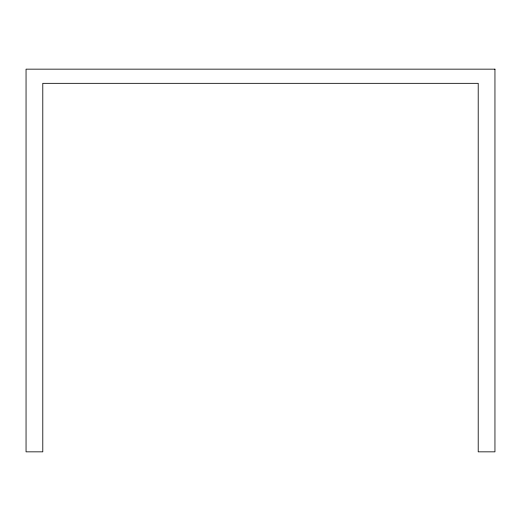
<?xml version="1.0" encoding="UTF-8"?>
<svg xmlns="http://www.w3.org/2000/svg" width="521" height="521" viewBox="0 0 521 521"><rect width="100%" height="100%" fill="white"/><g stroke="black" fill="none" stroke-linecap="round" stroke-linejoin="round"><path stroke-width="0.78" d="M494.95 69.156L26.05 69.156L26.05 451.844L42.794 451.844L42.794 83.327L478.206 83.327L478.206 451.844L494.95 451.844L494.95 69.156"/></g></svg>
